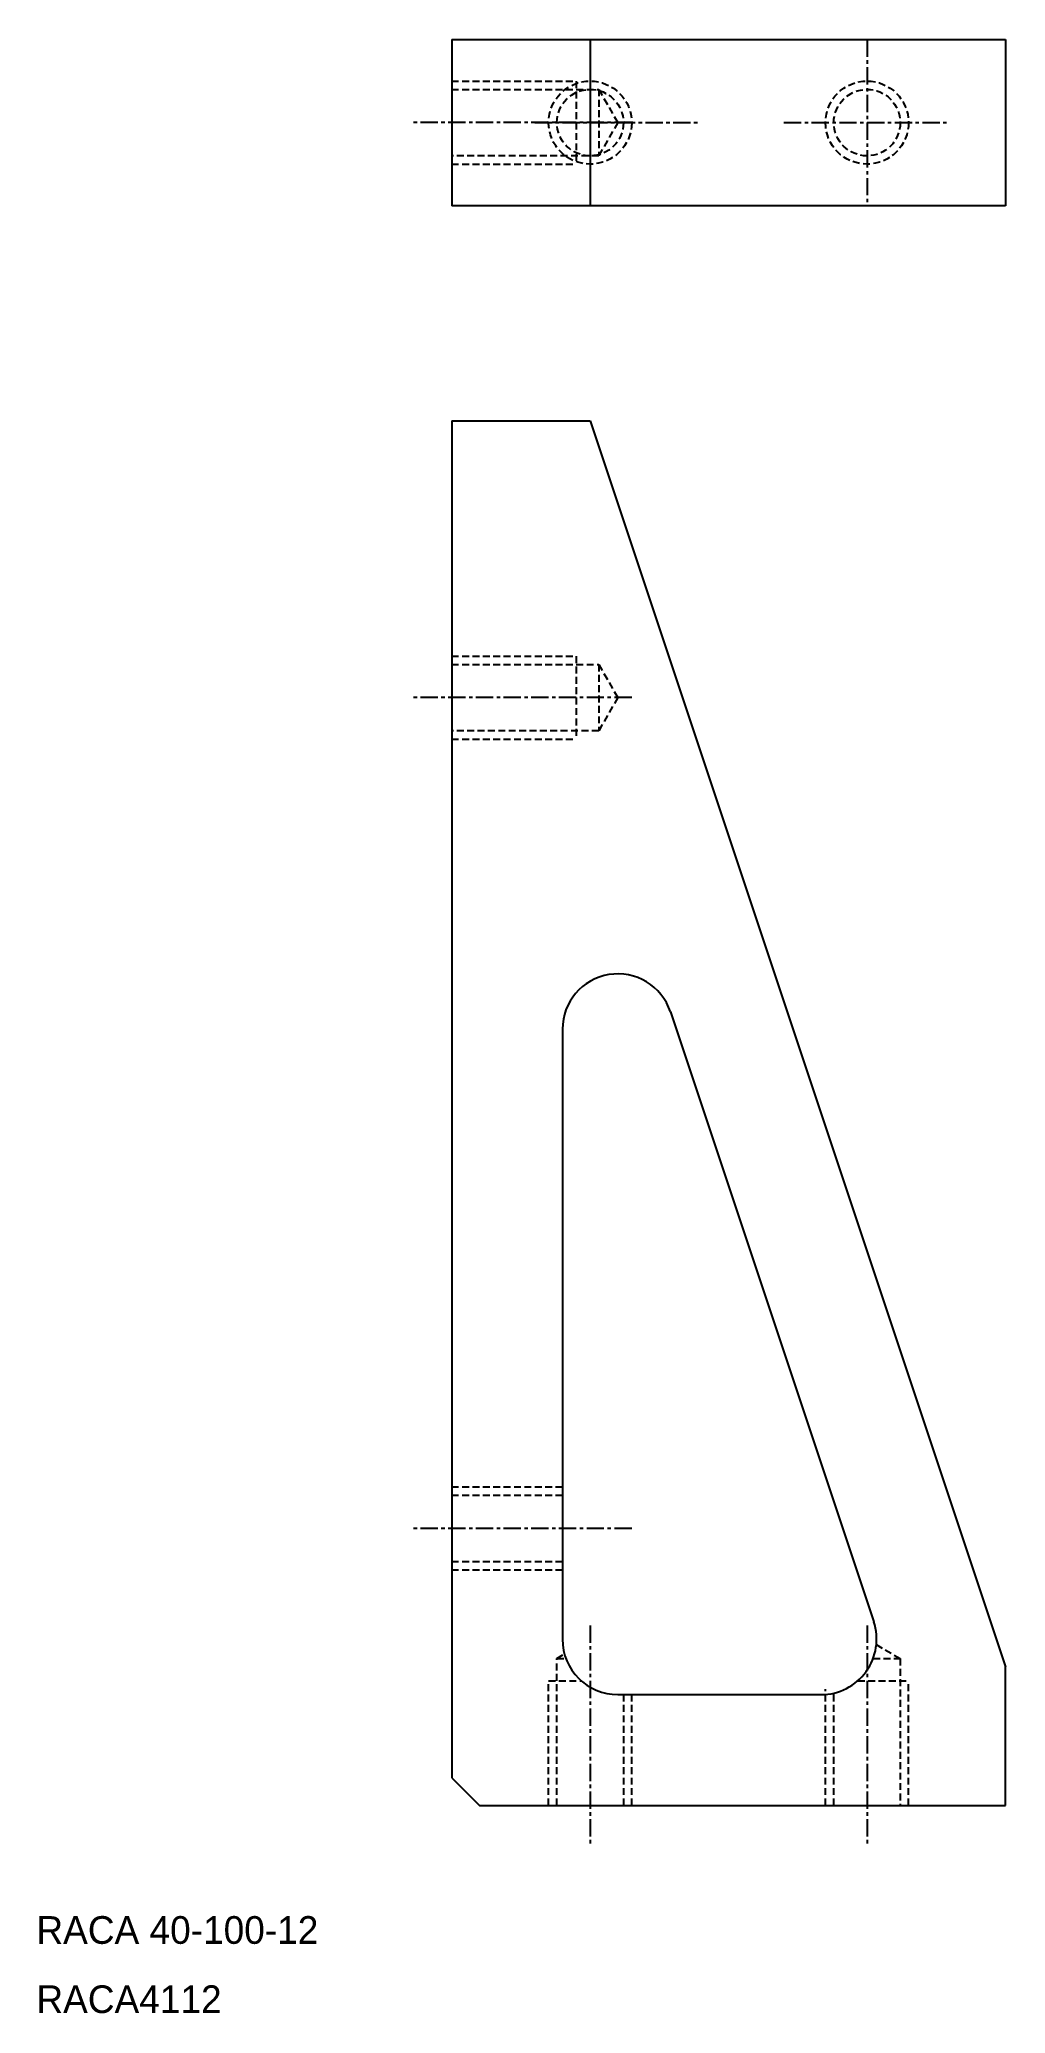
# Model space of a CAD drawing. Extents: x 9101 to 9171, y 557 to 699.
import ezdxf

# ---------------------------------------------------------------- set-up
doc = ezdxf.new("R2010")
doc.units = 0
doc.linetypes.add('CENTER', pattern=[2, 1.25, -0.25, 0.25, -0.25])
doc.linetypes.add('DASHED', pattern=[0.75, 0.5, -0.25])
doc.layers.get('0').update_dxf_attribs({"linetype": 'CONTINUOUS'})
doc.layers.add('CENTER', color=1, linetype='CENTER')

msp = doc.modelspace()

# ---------------------------------------------------------------- linework, layer by layer
at = {"color": 7, "linetype": 'CONTINUOUS'}
for p, q in [((9130.96, 699.45), (9130.96, 687.45)), ((9130.96, 699.45), (9170.96, 699.45)), ((9140.96, 699.45), (9140.96, 687.45)), ((9170.96, 699.45), (9170.96, 687.45)), ((9170.96, 687.45), (9130.96, 687.45)), ((9130.96, 671.92), (9140.96, 671.92)), ((9130.96, 671.92), (9130.96, 573.92)), ((9140.96, 671.92), (9170.96, 581.92)), ((9146.76, 629.23), (9161.44, 585.18)), ((9138.96, 627.97), (9138.96, 583.92)), ((9170.96, 571.92), (9170.96, 581.92)), ((9142.96, 579.92), (9157.65, 579.92)), ((9130.96, 573.92), (9132.96, 571.92)), ((9132.96, 571.92), (9170.96, 571.92))]:
    msp.add_line(p, q, dxfattribs=at)
at = {"color": 3, "linetype": 'DASHED'}
for p, q in [((9130.96, 696.45), (9139.96, 696.45)), ((9130.96, 695.85), (9141.58, 695.85)), ((9139.96, 696.45), (9139.96, 690.45)), ((9141.58, 695.85), (9141.58, 691.05)), ((9141.58, 695.85), (9142.96, 693.45)), ((9142.96, 693.45), (9141.58, 691.05)), ((9141.58, 691.05), (9130.96, 691.05)), ((9130.96, 690.45), (9139.96, 690.45)), ((9130.96, 654.92), (9139.96, 654.92)), ((9139.96, 654.92), (9139.96, 648.92)), ((9130.96, 654.32), (9141.58, 654.32)), ((9141.58, 654.32), (9141.58, 649.52)), ((9141.58, 654.32), (9142.96, 651.92)), ((9142.96, 651.92), (9141.58, 649.52)), ((9141.58, 649.52), (9130.96, 649.52)), ((9130.96, 648.92), (9139.96, 648.92)), ((9130.96, 594.92), (9138.96, 594.92)), ((9130.96, 594.32), (9138.96, 594.32)), ((9138.96, 589.52), (9130.96, 589.52)), ((9130.96, 588.92), (9138.96, 588.92)), ((9161.63, 583.53), (9163.36, 582.53)), ((9161.63, 583.53), (9163.36, 582.53)), ((9138.56, 582.53), (9139.11, 582.85)), ((9138.56, 571.92), (9138.56, 582.53)), ((9138.56, 582.53), (9139.21, 582.53)), ((9161.4, 582.53), (9163.36, 582.53)), ((9161.4, 582.53), (9163.36, 582.53)), ((9163.36, 582.53), (9163.36, 571.92)), ((9163.36, 582.53), (9163.36, 571.92)), ((9137.96, 571.92), (9137.96, 580.92)), ((9137.96, 580.92), (9140.32, 580.92)), ((9157.96, 571.92), (9157.96, 580.32)), ((9160.29, 580.92), (9163.96, 580.92)), ((9160.29, 580.92), (9163.96, 580.92)), ((9163.96, 571.92), (9163.96, 580.92)), ((9163.96, 571.92), (9163.96, 580.92)), ((9143.36, 579.92), (9143.36, 571.92)), ((9143.96, 571.92), (9143.96, 579.92)), ((9157.96, 571.92), (9157.96, 579.93)), ((9158.56, 571.92), (9158.56, 580.02)), ((9158.56, 571.92), (9158.56, 580.02))]:
    msp.add_line(p, q, dxfattribs=at)
for centre, radius in [((9140.96, 693.45), 3), ((9140.96, 693.45), 2.4), ((9160.96, 693.45), 3), ((9160.96, 693.45), 2.4)]:
    msp.add_circle(centre, radius, dxfattribs=at)
at = {"color": 7, "linetype": 'CONTINUOUS'}
for centre, start, end in [((9142.96, 627.97), 18.4349, 180), ((9157.65, 583.92), 270, 18.4349), ((9142.96, 583.92), 180, 270)]:
    msp.add_arc(centre, 4, start, end, dxfattribs=at)
at = {"layer": 'CENTER', "color": 1, "linetype": 'CENTER'}
for p, q in [((9140.96, 699.45), (9140.96, 687.45)), ((9160.96, 699.45), (9160.96, 687.45)), ((9143.96, 693.45), (9127.96, 693.45)), ((9136.96, 693.45), (9148.96, 693.45)), ((9154.96, 693.45), (9166.96, 693.45)), ((9143.96, 651.92), (9127.96, 651.92)), ((9143.96, 591.92), (9127.96, 591.92)), ((9140.96, 584.92), (9140.96, 568.92)), ((9160.96, 584.92), (9160.96, 568.92)), ((9160.96, 584.92), (9160.96, 568.92)), ((9160.96, 584.92), (9160.96, 568.92))]:
    msp.add_line(p, q, dxfattribs=at)

# ---------------------------------------------------------------- texts
at = {"color": 7, "linetype": 'CONTINUOUS'}
for s, p in [('RACA 40-100-12', (9100.96, 561.92)), ('RACA4112', (9100.96, 556.92))]:
    msp.add_text(s, height=2, dxfattribs=at).set_placement(p)

doc.saveas('drawing.dxf')
